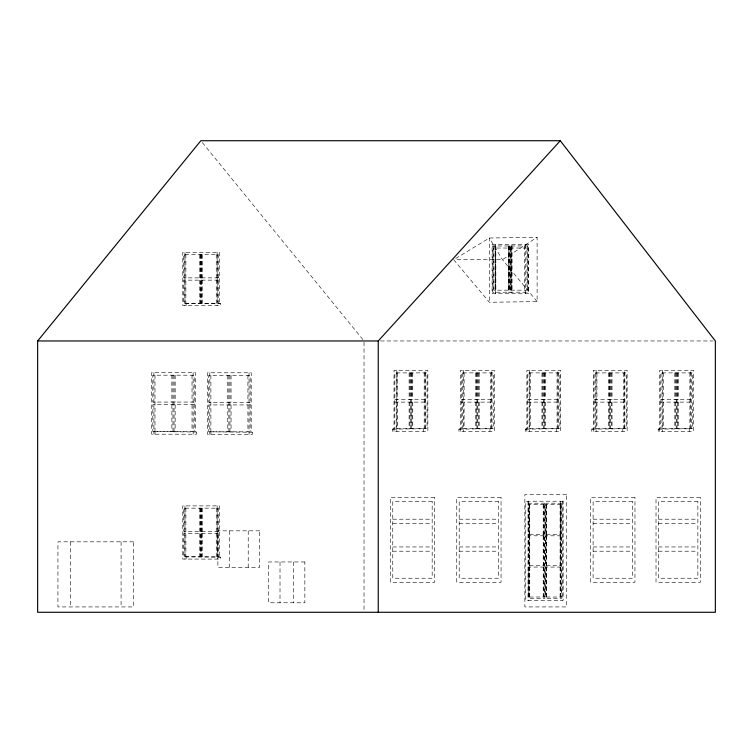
<?xml version="1.0" encoding="UTF-8"?>
<svg xmlns="http://www.w3.org/2000/svg" width="753" height="753" viewBox="0 0 753 753"><rect width="100%" height="100%" fill="white"/><g stroke="black" fill="none" stroke-linecap="round" stroke-linejoin="round"><path stroke-width="0.56" stroke-dasharray="3.77 2.82" d="M453.692 259.681L489.375 302.273L537.115 301.595L537.115 237.327L502.449 259.681L454.85 259.681M455.678 258.477L489.375 238.014L537.115 237.327M394.017 431.337L394.017 370.278L427.855 370.278L427.855 431.337L392.52 431.337L392.52 429.163L394.017 428.721L427.036 428.721L427.036 402.111L394.836 402.111M392.52 429.163L425.021 428.721L425.021 370.278M460.441 431.337L460.441 370.278L494.279 370.278L494.279 431.337L458.944 431.337L458.944 429.163L460.441 428.721L493.46 428.721L493.46 402.111L461.269 402.111M458.944 429.163L491.445 428.721L491.445 370.278M526.865 431.337L526.865 370.278L560.703 370.278L560.703 431.337L525.368 431.337L525.368 429.163L526.865 428.721L559.884 428.721L559.884 402.111L527.693 402.111M525.368 429.163L557.869 428.721L557.869 370.278M593.289 431.337L593.289 370.278L627.127 370.278L627.127 431.337L591.792 431.337L591.792 429.163L593.289 428.721L626.308 428.721L626.308 402.111L594.117 402.111M591.792 429.163L624.293 428.721L624.293 370.278M659.713 431.337L659.713 370.278L693.551 370.278L693.551 431.337L658.216 431.337L658.216 429.163L659.713 428.721L692.732 428.721L692.732 402.111L660.541 402.111M658.216 429.163L690.717 428.721L690.717 370.278M218.436 277.866L183.685 277.866L183.685 254.683L218.436 254.683L218.436 303.337M218.436 280.144L183.685 280.144L183.685 303.337L219.349 303.337L220.507 303.723L220.507 305.614L182.781 305.614L182.781 252.406L219.349 252.406L219.349 303.337M184.965 303.337L220.507 303.723M380.472 340.968L712.997 340.968M394.836 399.495L427.036 399.495L427.036 372.895L394.836 372.895L394.836 428.721M461.269 399.495L493.46 399.495L493.46 372.895L461.269 372.895L461.269 428.721M527.693 399.495L559.884 399.495L559.884 372.895L527.693 372.895L527.693 428.721M594.117 399.495L626.308 399.495L626.308 372.895L594.117 372.895L594.117 428.721M660.541 399.495L692.732 399.495L692.732 372.895L660.541 372.895L660.541 428.721M194.218 402.055L152.803 402.055L152.803 375.182L194.218 375.182L194.218 431.573M250.118 402.29L208.703 402.29L208.703 375.408L250.118 375.408L250.118 431.808M194.218 404.7L152.803 404.7L152.803 431.573L195.309 431.573L196.467 432.024L196.467 434.217L151.701 434.217L151.701 372.537L195.309 372.537L195.309 431.573M250.118 404.926L208.703 404.926L208.703 431.808L251.22 431.808L252.368 432.25L252.368 434.443L207.602 434.443L207.602 372.773L251.22 372.773L251.22 431.808M153.894 431.573L196.467 432.024M209.795 431.808L252.368 432.25M392.765 519.203L432.175 519.203M459.198 519.203L498.608 519.203M593.11 519.203L632.52 519.203M658.461 519.203L697.871 519.203M392.765 523.448L432.175 523.448M459.198 523.448L498.608 523.448M593.11 523.448L632.52 523.448M658.461 523.448L697.871 523.448M218.436 531.345L183.685 531.345L183.685 508.162L218.436 508.162L218.436 556.806M218.436 533.623L183.685 533.623L183.685 556.806L219.349 556.806L220.507 557.192L220.507 559.084L182.781 559.084L182.781 505.884L219.349 505.884L219.349 556.806M392.765 546.96L432.175 546.96M459.198 546.96L498.608 546.96M593.11 546.96L632.52 546.96M658.461 546.96L697.871 546.96M392.765 551.205L432.175 551.205M459.198 551.205L498.608 551.205M593.11 551.205L632.52 551.205M658.461 551.205L697.871 551.205M184.965 556.806L220.507 557.192M537.115 301.595L502.449 259.681L489.375 238.014L489.375 302.273M202.322 142.552L363.285 340.064M691.31 372.895L691.31 428.721M689.899 372.895L689.899 428.721M689.221 429.163L689.221 431.337M678.462 372.895L678.462 399.495M678.462 402.111L678.462 428.721M677.644 372.895L677.644 399.495M677.644 402.111L677.644 428.721M677.041 372.895L677.041 428.721M676.222 372.895L676.222 428.721M675.629 372.895L675.629 399.495M675.629 402.111L675.629 428.721M674.81 372.895L674.81 399.495M674.81 402.111L674.81 428.721M663.374 372.895L663.374 399.495M663.374 402.111L663.374 428.721M662.555 370.278L662.555 431.337M661.953 372.895L661.953 428.721M624.886 372.895L624.886 428.721M623.475 372.895L623.475 428.721M622.797 429.163L622.797 431.337M612.038 372.895L612.038 399.495M612.038 402.111L612.038 428.721M611.22 372.895L611.22 399.495M611.22 402.111L611.22 428.721M610.617 372.895L610.617 428.721M609.798 372.895L609.798 428.721M609.205 372.895L609.205 399.495M609.205 402.111L609.205 428.721M608.386 372.895L608.386 399.495M608.386 402.111L608.386 428.721M596.95 372.895L596.95 399.495M596.95 402.111L596.95 428.721M596.131 370.278L596.131 431.337M595.529 372.895L595.529 428.721M562.783 501.225L562.783 600.32M560.731 504.529L560.731 534.479M560.731 535.797L560.731 565.748M560.731 567.065L560.731 597.016M560.543 501.225L560.543 600.32M560.081 504.529L560.081 534.479M560.081 535.797L560.081 565.748M560.081 567.065L560.081 597.016M558.462 372.895L558.462 428.721M557.051 372.895L557.051 428.721M556.373 429.163L556.373 431.337M546.612 504.529L546.612 534.479M546.612 535.797L546.612 565.748M546.612 567.065L546.612 597.016M546.292 504.529L546.292 534.479M546.292 535.797L546.292 565.748M546.292 567.065L546.292 597.016M545.614 372.895L545.614 399.495M545.614 402.111L545.614 428.721M544.795 372.895L544.795 399.495M544.795 402.111L544.795 428.721M544.193 372.895L544.193 428.721M543.854 504.529L543.854 534.479M543.854 535.797L543.854 565.748M543.854 567.065L543.854 597.016M543.374 372.895L543.374 428.721M543.214 504.529L543.214 534.479M543.214 535.797L543.214 565.748M543.214 567.065L543.214 597.016M542.781 372.895L542.781 399.495M542.781 402.111L542.781 428.721M541.962 372.895L541.962 399.495M541.962 402.111L541.962 428.721M530.526 372.895L530.526 399.495M530.526 402.111L530.526 428.721M529.745 504.529L529.745 534.479M529.745 535.797L529.745 565.748M529.745 567.065L529.745 597.016M529.707 370.278L529.707 431.337M529.425 504.529L529.425 534.479M529.425 535.797L529.425 565.748M529.425 567.065L529.425 597.016M529.105 372.895L529.105 428.721M528.324 501.225L528.324 600.32M528.004 501.225L528.004 600.32M527.316 245.967L527.316 292.22M525.321 244.452L525.321 293.745M524.634 245.967L524.634 292.22M512.087 245.967L512.087 292.22M511.701 248.029L511.701 290.169M511.522 245.967L511.522 292.22M511.278 245.967L511.278 292.22M510.713 245.967L510.713 292.22M510.205 248.029L510.205 290.169M510.101 248.029L510.101 290.169M509.649 245.967L509.649 292.22M509.141 245.967L509.141 292.22M508.84 245.967L508.84 292.22M508.586 248.029L508.586 290.169M508.331 245.967L508.331 292.22M495.85 245.967L495.85 292.22M495.455 248.029L495.455 290.169M495.333 244.452L495.333 293.745M495.041 245.967L495.041 292.22M493.384 245.967L493.384 292.22M492.038 372.895L492.038 428.721M490.627 372.895L490.627 428.721M489.949 429.163L489.949 431.337M479.19 372.895L479.19 399.495M479.19 402.111L479.19 428.721M478.371 372.895L478.371 399.495M478.371 402.111L478.371 428.721M477.769 372.895L477.769 428.721M476.95 372.895L476.95 428.721M476.357 372.895L476.357 399.495M476.357 402.111L476.357 428.721M475.538 372.895L475.538 399.495M475.538 402.111L475.538 428.721M464.102 372.895L464.102 399.495M464.102 402.111L464.102 428.721M463.283 370.278L463.283 431.337M462.681 372.895L462.681 428.721M425.614 372.895L425.614 428.721M424.203 372.895L424.203 428.721M423.515 429.163L423.515 431.337M412.766 372.895L412.766 399.495M412.766 402.111L412.766 428.721M411.947 372.895L411.947 399.495M411.947 402.111L411.947 428.721M411.345 372.895L411.345 428.721M410.526 372.895L410.526 428.721M409.933 372.895L409.933 399.495M409.933 402.111L409.933 428.721M409.105 372.895L409.105 399.495M409.105 402.111L409.105 428.721M397.678 372.895L397.678 399.495M397.678 402.111L397.678 428.721M396.859 370.278L396.859 431.337M396.257 372.895L396.257 428.721M364.028 342.144L364.028 611.097M293.425 561.973L293.425 602.786M280.012 561.973L280.012 602.786M249.027 372.773L249.027 434.443M248.217 530.837L248.217 567.338M247.925 375.408L247.925 402.29M247.925 404.926L247.925 431.808M231.049 375.408L231.049 402.29M231.049 404.926L231.049 431.808M229.957 375.408L229.957 431.808M229.307 530.837L229.307 567.338M228.865 375.408L228.865 431.808M227.764 375.408L227.764 402.29M227.764 404.926L227.764 431.808M217.344 254.683L217.344 303.337M217.344 508.162L217.344 556.806M217.156 252.406L217.156 305.614M217.156 505.884L217.156 559.084M216.252 254.683L216.252 277.866M216.252 280.144L216.252 303.337M216.252 508.162L216.252 531.345M216.252 533.623L216.252 556.806M210.953 432.25L210.953 434.443M210.887 375.408L210.887 431.808M209.795 372.773L209.795 434.443M202.613 254.683L202.613 277.866M202.613 280.144L202.613 303.337M202.613 508.162L202.613 531.345M202.613 533.623L202.613 556.806M201.7 254.683L201.7 277.866M201.7 280.144L201.7 303.337M201.7 508.162L201.7 531.345M201.7 533.623L201.7 556.806M201.522 254.683L201.522 303.337M201.522 508.162L201.522 556.806M200.609 254.683L200.609 303.337M200.609 508.162L200.609 556.806M200.42 254.683L200.42 277.866M200.42 280.144L200.42 303.337M200.42 508.162L200.42 531.345M200.42 533.623L200.42 556.806M199.517 254.683L199.517 277.866M199.517 280.144L199.517 303.337M199.517 508.162L199.517 531.345M199.517 533.623L199.517 556.806M193.126 372.537L193.126 434.217M192.024 375.182L192.024 402.055M192.024 404.7L192.024 431.573M186.123 303.723L186.123 305.614M186.123 557.192L186.123 559.084M185.878 254.683L185.878 303.337M185.878 508.162L185.878 556.806M184.965 252.406L184.965 305.614M184.965 505.884L184.965 559.084M184.786 254.683L184.786 303.337M184.786 508.162L184.786 556.806M175.148 375.182L175.148 402.055M175.148 404.7L175.148 431.573M174.056 375.182L174.056 431.573M172.964 375.182L172.964 431.573M171.863 375.182L171.863 402.055M171.863 404.7L171.863 431.573M154.986 375.182L154.986 431.573M155.052 432.024L155.052 434.217M153.894 372.537L153.894 434.217M121.082 541.821L121.082 606.927M70.321 541.821L70.321 606.927M528.559 244.452L492.095 244.452L492.095 293.745L528.559 293.745L528.559 244.452M528.117 245.967L492.575 245.967L492.575 292.22L528.117 292.22L528.117 245.967M526.931 248.029L493.846 248.029L493.846 290.169L526.931 290.169L526.931 248.029M566.585 494.617L524.85 494.617L524.85 606.927L566.585 606.927L566.585 494.617M434.613 497.517L390.318 497.517L390.318 582.285L434.613 582.285L434.613 497.517M501.046 497.517L456.751 497.517L456.751 582.285L501.046 582.285L501.046 497.517M634.958 497.517L590.663 497.517L590.663 582.285L634.958 582.285L634.958 497.517M700.309 497.517L656.014 497.517L656.014 582.285L700.309 582.285L700.309 497.517M563.112 501.225L525.763 501.225L525.763 600.32L563.112 600.32L563.112 501.225M432.175 501.573L392.765 501.573L392.765 578.229L432.175 578.229L432.175 501.573M498.608 501.573L459.198 501.573L459.198 578.229L498.608 578.229L498.608 501.573M632.52 501.573L593.11 501.573L593.11 578.229L632.52 578.229L632.52 501.573M697.871 501.573L658.461 501.573L658.461 578.229L697.871 578.229L697.871 501.573M544.871 503.202L529.048 503.202L529.048 598.334L544.871 598.334L544.871 503.202M561.747 503.202L545.916 503.202L545.916 598.334L561.747 598.334L561.747 503.202M544.184 504.529L528.785 504.529L528.785 534.479L544.184 534.479L544.184 504.529M561.051 504.529L545.652 504.529L545.652 534.479L561.051 534.479L561.051 504.529M259.653 530.837L217.871 530.837L217.871 567.338L259.653 567.338L259.653 530.837M544.184 535.797L528.785 535.797L528.785 565.748L544.184 565.748L544.184 535.797M561.051 535.797L545.652 535.797L545.652 565.748L561.051 565.748L561.051 535.797M133.469 541.821L57.934 541.821L57.934 606.927L133.469 606.927L133.469 541.821M304.852 561.973L268.576 561.973L268.576 602.786L304.852 602.786L304.852 561.973M544.184 567.065L528.785 567.065L528.785 597.016L544.184 597.016L544.184 567.065M561.051 567.065L545.652 567.065L545.652 597.016L561.051 597.016L561.051 567.065"/><path stroke-width="1.13" d="M37.65 340.968L200.835 140.726L560.26 140.726L715.35 340.968L715.35 612.274L37.65 612.274L37.65 340.968L378.251 340.968L560.26 140.726M378.251 340.968L378.251 612.274"/></g></svg>
